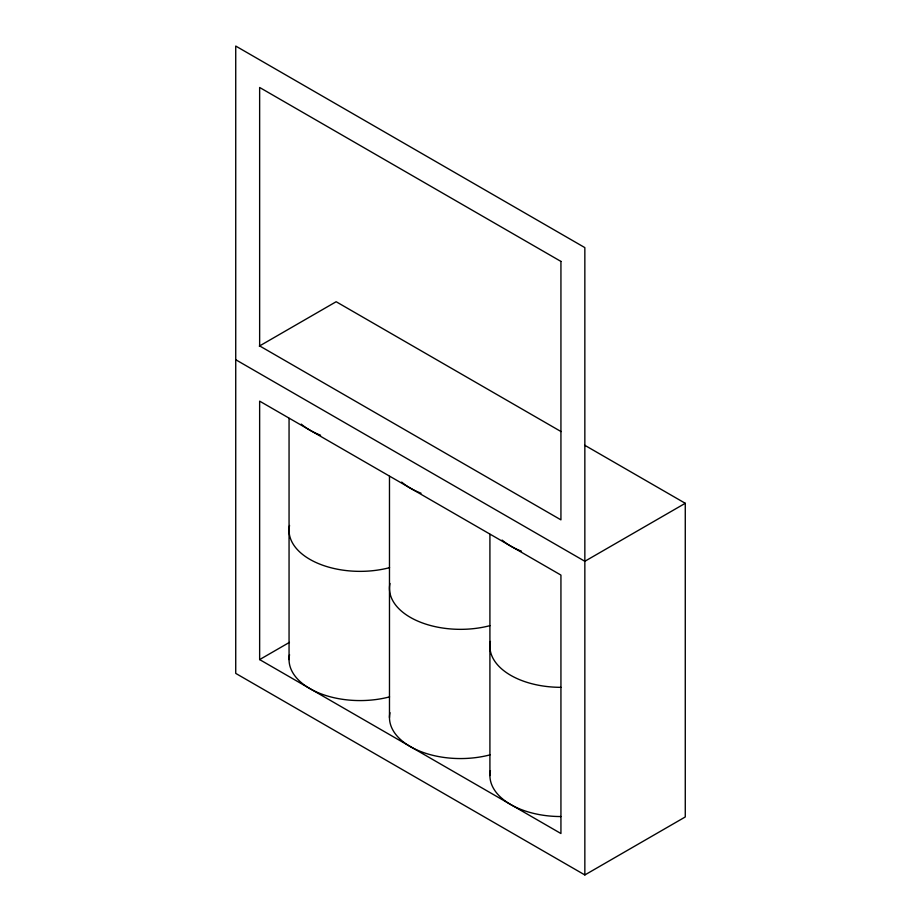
<?xml version="1.0" encoding="UTF-8"?>
<svg xmlns="http://www.w3.org/2000/svg" width="921" height="921" viewBox="0 0 921 921"><rect width="100%" height="100%" fill="white"/><g stroke="black" fill="none" stroke-linecap="round" stroke-linejoin="round"><path stroke-width="1.38" d="M259.285 346.123L336.153 301.731L561.039 431.569M259.641 659.586L560.935 833.528L560.935 575.084L259.641 401.142L259.641 659.586L289.424 642.386M584.847 874.95L584.847 247.611L235.73 46.05L235.73 673.389L584.847 874.95L685.27 816.962L685.27 503.292L584.847 561.28L235.73 359.72M584.639 445.2L685.27 503.292M489.914 534.33L489.914 775.551M389.479 476.353L389.479 717.563M289.056 418.364L289.056 659.586M560.935 687.331A71.021 40.996 0 0 1 490.421 641.453M521.482 551.195A71.021 40.996 0 0 1 502.118 540.086M490.007 625.635A71.021 40.996 0 0 1 418.618 621.456A71.021 40.996 0 0 1 389.986 583.477M421.047 493.207A71.021 40.996 0 0 1 401.683 482.097M389.571 567.658A71.021 40.996 0 0 1 318.194 563.468A71.021 40.996 0 0 1 289.551 525.488M320.612 435.23A71.021 40.996 0 0 1 301.259 424.12M389.571 696.875A71.021 40.996 0 0 1 318.194 692.696A71.021 40.996 0 0 1 289.551 654.716M490.007 754.863A71.021 40.996 0 0 1 418.618 750.673A71.021 40.996 0 0 1 389.986 712.693M560.935 816.547A71.021 40.996 0 0 1 490.421 770.681M560.935 261.414L259.641 87.472L259.641 345.916L560.935 519.858L560.935 261.414"/></g></svg>
